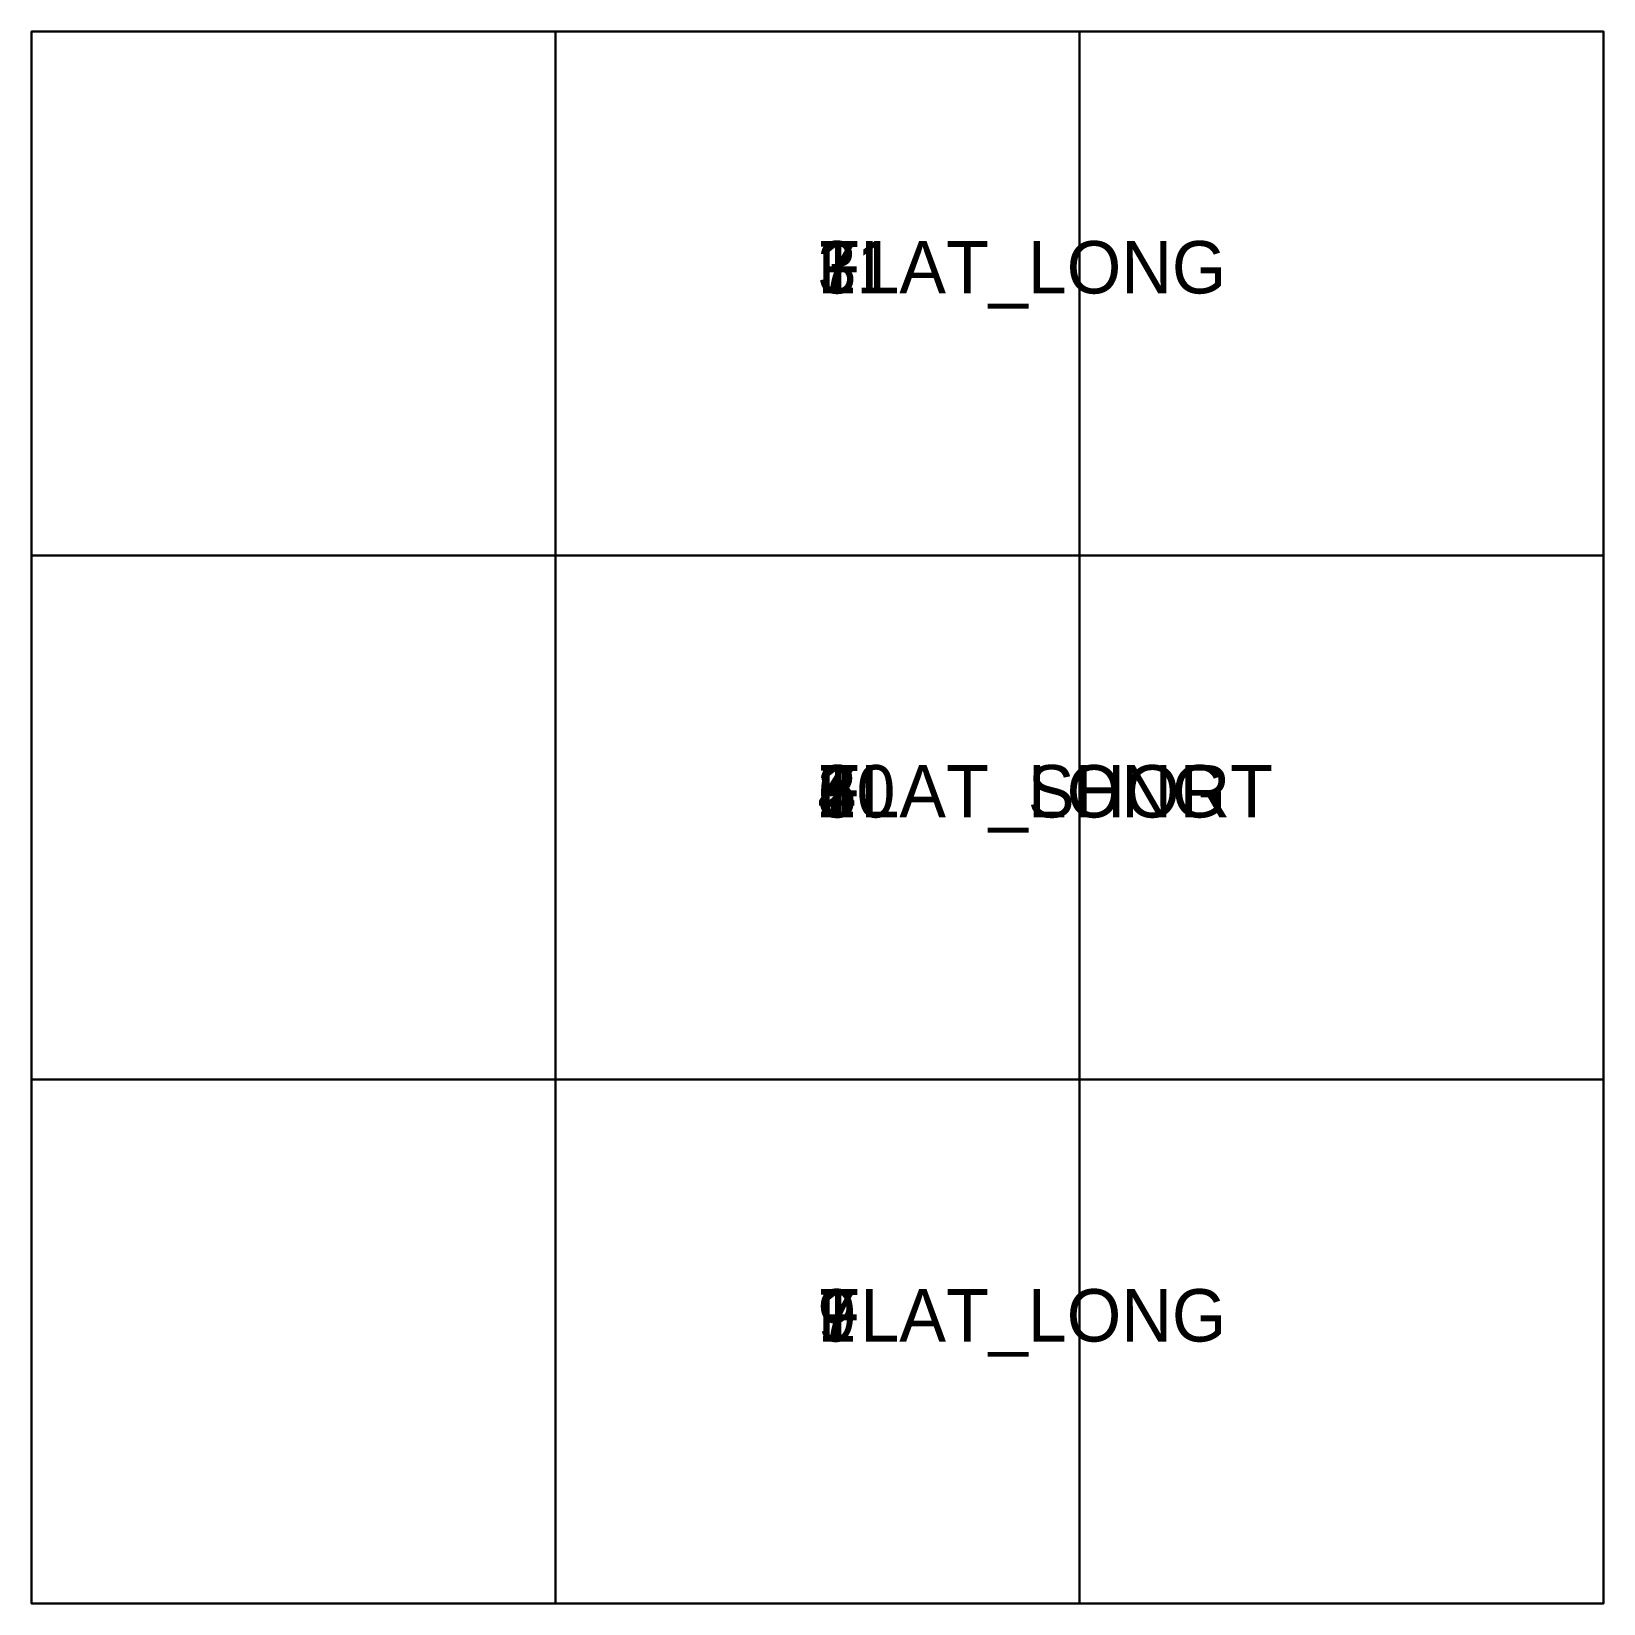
# Model space of a CAD drawing. Header units: millimetres. Extents: x -37.5 to 37.5, y -37.5 to 37.5.
import ezdxf

# ---------------------------------------------------------------- set-up
doc = ezdxf.new("R2010")
doc.units = ezdxf.units.MM
for name, color, linetype in [('STAGE_01', 7, 'Continuous'), ('STAGE_02', 7, 'Continuous'), ('STAGE_03', 7, 'Continuous'), ('STAGE_04', 7, 'Continuous'), ('STAGE_05', 7, 'Continuous'), ('STAGE_06', 7, 'Continuous'), ('STAGE_07', 7, 'Continuous')]:
    doc.layers.add(name, color=color, linetype=linetype)

# ---------------------------------------------------------------- blocks, each defined once
blk = doc.blocks.new('BASE_001_01')
for points in [[(-37.5, -12.5, -7.5), (37.5, -12.5, -7.5), (37.5, 12.5, -7.5), (-37.5, 12.5, -7.5)], [(-37.5, -12.5, 7.5), (37.5, -12.5, 7.5), (37.5, 12.5, 7.5), (-37.5, 12.5, 7.5)], [(37.5, 12.5, -7.5), (-37.5, 12.5, -7.5), (-37.5, 12.5, 7.5), (37.5, 12.5, 7.5)], [(-37.5, 12.5, -7.5), (-37.5, -12.5, -7.5), (-37.5, -12.5, 7.5), (-37.5, 12.5, 7.5)], [(37.5, -12.5, -7.5), (37.5, 12.5, -7.5), (37.5, 12.5, 7.5), (37.5, -12.5, 7.5)], [(-37.5, -12.5, -7.5), (37.5, -12.5, -7.5), (37.5, -12.5, 7.5), (-37.5, -12.5, 7.5)]]:
    blk.add_3dface(points)
for tag, p in [('SEQ', (0, 0)), ('STAGE', (0, 0, 5)), ('GRASP', (0, 0, 10))]:
    blk.add_attdef(tag, p, '', height=2.5)
blk = doc.blocks.new('BASE_001_02')
for points in [[(-37.5, -12.5, -7.5), (37.5, -12.5, -7.5), (37.5, 12.5, -7.5), (-37.5, 12.5, -7.5)], [(-37.5, -12.5, 7.5), (37.5, -12.5, 7.5), (37.5, 12.5, 7.5), (-37.5, 12.5, 7.5)], [(37.5, 12.5, -7.5), (-37.5, 12.5, -7.5), (-37.5, 12.5, 7.5), (37.5, 12.5, 7.5)], [(-37.5, 12.5, -7.5), (-37.5, -12.5, -7.5), (-37.5, -12.5, 7.5), (-37.5, 12.5, 7.5)], [(37.5, -12.5, -7.5), (37.5, 12.5, -7.5), (37.5, 12.5, 7.5), (37.5, -12.5, 7.5)], [(-37.5, -12.5, -7.5), (37.5, -12.5, -7.5), (37.5, -12.5, 7.5), (-37.5, -12.5, 7.5)]]:
    blk.add_3dface(points)
for tag, p in [('SEQ', (0, 0)), ('STAGE', (0, 0, 5)), ('GRASP', (0, 0, 10))]:
    blk.add_attdef(tag, p, '', height=2.5)
blk = doc.blocks.new('BASE_001_03')
for points in [[(-37.5, -12.5, -7.5), (37.5, -12.5, -7.5), (37.5, 12.5, -7.5), (-37.5, 12.5, -7.5)], [(-37.5, -12.5, 7.5), (37.5, -12.5, 7.5), (37.5, 12.5, 7.5), (-37.5, 12.5, 7.5)], [(37.5, 12.5, -7.5), (-37.5, 12.5, -7.5), (-37.5, 12.5, 7.5), (37.5, 12.5, 7.5)], [(-37.5, 12.5, -7.5), (-37.5, -12.5, -7.5), (-37.5, -12.5, 7.5), (-37.5, 12.5, 7.5)], [(37.5, -12.5, -7.5), (37.5, 12.5, -7.5), (37.5, 12.5, 7.5), (37.5, -12.5, 7.5)], [(-37.5, -12.5, -7.5), (37.5, -12.5, -7.5), (37.5, -12.5, 7.5), (-37.5, -12.5, 7.5)]]:
    blk.add_3dface(points)
for tag, p in [('SEQ', (0, 0)), ('STAGE', (0, 0, 5)), ('GRASP', (0, 0, 10))]:
    blk.add_attdef(tag, p, '', height=2.5)
blk = doc.blocks.new('COLUMN_001_01')
for points in [[(-37.5, -12.5, -7.5), (37.5, -12.5, -7.5), (37.5, 12.5, -7.5), (-37.5, 12.5, -7.5)], [(-37.5, -12.5, 7.5), (37.5, -12.5, 7.5), (37.5, 12.5, 7.5), (-37.5, 12.5, 7.5)], [(37.5, 12.5, -7.5), (-37.5, 12.5, -7.5), (-37.5, 12.5, 7.5), (37.5, 12.5, 7.5)], [(-37.5, 12.5, -7.5), (-37.5, -12.5, -7.5), (-37.5, -12.5, 7.5), (-37.5, 12.5, 7.5)], [(37.5, -12.5, -7.5), (37.5, 12.5, -7.5), (37.5, 12.5, 7.5), (37.5, -12.5, 7.5)], [(-37.5, -12.5, -7.5), (37.5, -12.5, -7.5), (37.5, -12.5, 7.5), (-37.5, -12.5, 7.5)]]:
    blk.add_3dface(points)
for tag, p in [('SEQ', (0, 0)), ('STAGE', (0, 0, 5)), ('GRASP', (0, 0, 10))]:
    blk.add_attdef(tag, p, '', height=2.5)
blk = doc.blocks.new('COLUMN_001_02')
for points in [[(-37.5, -12.5, -7.5), (37.5, -12.5, -7.5), (37.5, 12.5, -7.5), (-37.5, 12.5, -7.5)], [(-37.5, -12.5, 7.5), (37.5, -12.5, 7.5), (37.5, 12.5, 7.5), (-37.5, 12.5, 7.5)], [(37.5, 12.5, -7.5), (-37.5, 12.5, -7.5), (-37.5, 12.5, 7.5), (37.5, 12.5, 7.5)], [(-37.5, 12.5, -7.5), (-37.5, -12.5, -7.5), (-37.5, -12.5, 7.5), (-37.5, 12.5, 7.5)], [(37.5, -12.5, -7.5), (37.5, 12.5, -7.5), (37.5, 12.5, 7.5), (37.5, -12.5, 7.5)], [(-37.5, -12.5, -7.5), (37.5, -12.5, -7.5), (37.5, -12.5, 7.5), (-37.5, -12.5, 7.5)]]:
    blk.add_3dface(points)
for tag, p in [('SEQ', (0, 0)), ('STAGE', (0, 0, 5)), ('GRASP', (0, 0, 10))]:
    blk.add_attdef(tag, p, '', height=2.5)
blk = doc.blocks.new('COLUMN_001_03')
for points in [[(-37.5, -12.5, -7.5), (37.5, -12.5, -7.5), (37.5, 12.5, -7.5), (-37.5, 12.5, -7.5)], [(-37.5, -12.5, 7.5), (37.5, -12.5, 7.5), (37.5, 12.5, 7.5), (-37.5, 12.5, 7.5)], [(37.5, 12.5, -7.5), (-37.5, 12.5, -7.5), (-37.5, 12.5, 7.5), (37.5, 12.5, 7.5)], [(-37.5, 12.5, -7.5), (-37.5, -12.5, -7.5), (-37.5, -12.5, 7.5), (-37.5, 12.5, 7.5)], [(37.5, -12.5, -7.5), (37.5, 12.5, -7.5), (37.5, 12.5, 7.5), (37.5, -12.5, 7.5)], [(-37.5, -12.5, -7.5), (37.5, -12.5, -7.5), (37.5, -12.5, 7.5), (-37.5, -12.5, 7.5)]]:
    blk.add_3dface(points)
for tag, p in [('SEQ', (0, 0)), ('STAGE', (0, 0, 5)), ('GRASP', (0, 0, 10))]:
    blk.add_attdef(tag, p, '', height=2.5)
blk = doc.blocks.new('COLUMN_001_04')
for points in [[(-37.5, -12.5, -7.5), (37.5, -12.5, -7.5), (37.5, 12.5, -7.5), (-37.5, 12.5, -7.5)], [(-37.5, -12.5, 7.5), (37.5, -12.5, 7.5), (37.5, 12.5, 7.5), (-37.5, 12.5, 7.5)], [(37.5, 12.5, -7.5), (-37.5, 12.5, -7.5), (-37.5, 12.5, 7.5), (37.5, 12.5, 7.5)], [(-37.5, 12.5, -7.5), (-37.5, -12.5, -7.5), (-37.5, -12.5, 7.5), (-37.5, 12.5, 7.5)], [(37.5, -12.5, -7.5), (37.5, 12.5, -7.5), (37.5, 12.5, 7.5), (37.5, -12.5, 7.5)], [(-37.5, -12.5, -7.5), (37.5, -12.5, -7.5), (37.5, -12.5, 7.5), (-37.5, -12.5, 7.5)]]:
    blk.add_3dface(points)
for tag, p in [('SEQ', (0, 0)), ('STAGE', (0, 0, 5)), ('GRASP', (0, 0, 10))]:
    blk.add_attdef(tag, p, '', height=2.5)
blk = doc.blocks.new('COLUMN_001_05')
for points in [[(-37.5, -12.5, -7.5), (37.5, -12.5, -7.5), (37.5, 12.5, -7.5), (-37.5, 12.5, -7.5)], [(-37.5, -12.5, 7.5), (37.5, -12.5, 7.5), (37.5, 12.5, 7.5), (-37.5, 12.5, 7.5)], [(37.5, 12.5, -7.5), (-37.5, 12.5, -7.5), (-37.5, 12.5, 7.5), (37.5, 12.5, 7.5)], [(-37.5, 12.5, -7.5), (-37.5, -12.5, -7.5), (-37.5, -12.5, 7.5), (-37.5, 12.5, 7.5)], [(37.5, -12.5, -7.5), (37.5, 12.5, -7.5), (37.5, 12.5, 7.5), (37.5, -12.5, 7.5)], [(-37.5, -12.5, -7.5), (37.5, -12.5, -7.5), (37.5, -12.5, 7.5), (-37.5, -12.5, 7.5)]]:
    blk.add_3dface(points)
for tag, p in [('SEQ', (0, 0)), ('STAGE', (0, 0, 5)), ('GRASP', (0, 0, 10))]:
    blk.add_attdef(tag, p, '', height=2.5)
blk = doc.blocks.new('TOP_001_01')
for points in [[(-37.5, -12.5, -7.5), (37.5, -12.5, -7.5), (37.5, 12.5, -7.5), (-37.5, 12.5, -7.5)], [(-37.5, -12.5, 7.5), (37.5, -12.5, 7.5), (37.5, 12.5, 7.5), (-37.5, 12.5, 7.5)], [(37.5, 12.5, -7.5), (-37.5, 12.5, -7.5), (-37.5, 12.5, 7.5), (37.5, 12.5, 7.5)], [(-37.5, 12.5, -7.5), (-37.5, -12.5, -7.5), (-37.5, -12.5, 7.5), (-37.5, 12.5, 7.5)], [(37.5, -12.5, -7.5), (37.5, 12.5, -7.5), (37.5, 12.5, 7.5), (37.5, -12.5, 7.5)], [(-37.5, -12.5, -7.5), (37.5, -12.5, -7.5), (37.5, -12.5, 7.5), (-37.5, -12.5, 7.5)]]:
    blk.add_3dface(points)
for tag, p in [('SEQ', (0, 0)), ('STAGE', (0, 0, 5)), ('GRASP', (0, 0, 10))]:
    blk.add_attdef(tag, p, '', height=2.5)
blk = doc.blocks.new('TOP_001_02')
for points in [[(-37.5, -12.5, -7.5), (37.5, -12.5, -7.5), (37.5, 12.5, -7.5), (-37.5, 12.5, -7.5)], [(-37.5, -12.5, 7.5), (37.5, -12.5, 7.5), (37.5, 12.5, 7.5), (-37.5, 12.5, 7.5)], [(37.5, 12.5, -7.5), (-37.5, 12.5, -7.5), (-37.5, 12.5, 7.5), (37.5, 12.5, 7.5)], [(-37.5, 12.5, -7.5), (-37.5, -12.5, -7.5), (-37.5, -12.5, 7.5), (-37.5, 12.5, 7.5)], [(37.5, -12.5, -7.5), (37.5, 12.5, -7.5), (37.5, 12.5, 7.5), (37.5, -12.5, 7.5)], [(-37.5, -12.5, -7.5), (37.5, -12.5, -7.5), (37.5, -12.5, 7.5), (-37.5, -12.5, 7.5)]]:
    blk.add_3dface(points)
for tag, p in [('SEQ', (0, 0)), ('STAGE', (0, 0, 5)), ('GRASP', (0, 0, 10))]:
    blk.add_attdef(tag, p, '', height=2.5)
blk = doc.blocks.new('TOP_001_03')
for points in [[(-37.5, -12.5, -7.5), (37.5, -12.5, -7.5), (37.5, 12.5, -7.5), (-37.5, 12.5, -7.5)], [(-37.5, -12.5, 7.5), (37.5, -12.5, 7.5), (37.5, 12.5, 7.5), (-37.5, 12.5, 7.5)], [(37.5, 12.5, -7.5), (-37.5, 12.5, -7.5), (-37.5, 12.5, 7.5), (37.5, 12.5, 7.5)], [(-37.5, 12.5, -7.5), (-37.5, -12.5, -7.5), (-37.5, -12.5, 7.5), (-37.5, 12.5, 7.5)], [(37.5, -12.5, -7.5), (37.5, 12.5, -7.5), (37.5, 12.5, 7.5), (37.5, -12.5, 7.5)], [(-37.5, -12.5, -7.5), (37.5, -12.5, -7.5), (37.5, -12.5, 7.5), (-37.5, -12.5, 7.5)]]:
    blk.add_3dface(points)
for tag, p in [('SEQ', (0, 0)), ('STAGE', (0, 0, 5)), ('GRASP', (0, 0, 10))]:
    blk.add_attdef(tag, p, '', height=2.5)

msp = doc.modelspace()

# ---------------------------------------------------------------- block references
at = {"layer": 'STAGE_01'}
ref = msp.add_blockref('BASE_001_03', (0, 25, 7.5), dxfattribs=at)
ref.add_attrib('SEQ', '3', (0, 25, 7.5), dxfattribs={"height": 2.5})
ref.add_attrib('STAGE', '1', (0, 25, 7.5), dxfattribs={"height": 2.5})
ref.add_attrib('GRASP', 'FLAT_LONG', (0, 25, 7.5), dxfattribs={"height": 2.5})
ref = msp.add_blockref('BASE_001_02', (0, 0, 7.5), dxfattribs=at)
ref.add_attrib('SEQ', '2', (0, 0, 7.5), dxfattribs={"height": 2.5})
ref.add_attrib('STAGE', '1', (0, 0, 7.5), dxfattribs={"height": 2.5})
ref.add_attrib('GRASP', 'FLAT_LONG', (0, 0, 7.5), dxfattribs={"height": 2.5})
ref = msp.add_blockref('BASE_001_01', (0, -25, 7.5), dxfattribs=at)
ref.add_attrib('SEQ', '1', (0, -25, 7.5), dxfattribs={"height": 2.5})
ref.add_attrib('STAGE', '1', (0, -25, 7.5), dxfattribs={"height": 2.5})
ref.add_attrib('GRASP', 'FLAT_LONG', (0, -25, 7.5), dxfattribs={"height": 2.5})
at = {"layer": 'STAGE_02'}
ref = msp.add_blockref('COLUMN_001_01', (0, 0, 22.5), dxfattribs=dict(at, rotation=90))
ref.add_attrib('SEQ', '4', (0, 0, 22.5), dxfattribs={"height": 2.5})
ref.add_attrib('STAGE', '2', (0, 0, 22.5), dxfattribs={"height": 2.5})
ref.add_attrib('GRASP', 'FLAT_SHORT', (0, 0, 22.5), dxfattribs={"height": 2.5})
at = {"layer": 'STAGE_03'}
ref = msp.add_blockref('COLUMN_001_02', (0, 0, 37.5), dxfattribs=dict(at, rotation=90))
ref.add_attrib('SEQ', '5', (0, 0, 37.5), dxfattribs={"height": 2.5})
ref.add_attrib('STAGE', '3', (0, 0, 37.5), dxfattribs={"height": 2.5})
ref.add_attrib('GRASP', 'FLAT_SHORT', (0, 0, 37.5), dxfattribs={"height": 2.5})
at = {"layer": 'STAGE_04'}
ref = msp.add_blockref('COLUMN_001_03', (0, 0, 52.5), dxfattribs=dict(at, rotation=90))
ref.add_attrib('SEQ', '6', (0, 0, 52.5), dxfattribs={"height": 2.5})
ref.add_attrib('STAGE', '4', (0, 0, 52.5), dxfattribs={"height": 2.5})
ref.add_attrib('GRASP', 'FLAT_SHORT', (0, 0, 52.5), dxfattribs={"height": 2.5})
at = {"layer": 'STAGE_05'}
ref = msp.add_blockref('COLUMN_001_04', (0, 0, 67.5), dxfattribs=dict(at, rotation=90))
ref.add_attrib('SEQ', '7', (0, 0, 67.5), dxfattribs={"height": 2.5})
ref.add_attrib('STAGE', '5', (0, 0, 67.5), dxfattribs={"height": 2.5})
ref.add_attrib('GRASP', 'FLAT_SHORT', (0, 0, 67.5), dxfattribs={"height": 2.5})
at = {"layer": 'STAGE_06'}
ref = msp.add_blockref('COLUMN_001_05', (0, 0, 82.5), dxfattribs=dict(at, rotation=90))
ref.add_attrib('SEQ', '8', (0, 0, 82.5), dxfattribs={"height": 2.5})
ref.add_attrib('STAGE', '6', (0, 0, 82.5), dxfattribs={"height": 2.5})
ref.add_attrib('GRASP', 'FLAT_SHORT', (0, 0, 82.5), dxfattribs={"height": 2.5})
at = {"layer": 'STAGE_07'}
ref = msp.add_blockref('TOP_001_03', (0, 25, 97.5), dxfattribs=at)
ref.add_attrib('SEQ', '11', (0, 25, 97.5), dxfattribs={"height": 2.5})
ref.add_attrib('STAGE', '7', (0, 25, 97.5), dxfattribs={"height": 2.5})
ref.add_attrib('GRASP', 'FLAT_LONG', (0, 25, 97.5), dxfattribs={"height": 2.5})
ref = msp.add_blockref('TOP_001_02', (0, 0, 97.5), dxfattribs=at)
ref.add_attrib('SEQ', '10', (0, 0, 97.5), dxfattribs={"height": 2.5})
ref.add_attrib('STAGE', '7', (0, 0, 97.5), dxfattribs={"height": 2.5})
ref.add_attrib('GRASP', 'FLAT_LONG', (0, 0, 97.5), dxfattribs={"height": 2.5})
ref = msp.add_blockref('TOP_001_01', (0, -25, 97.5), dxfattribs=at)
ref.add_attrib('SEQ', '9', (0, -25, 97.5), dxfattribs={"height": 2.5})
ref.add_attrib('STAGE', '7', (0, -25, 97.5), dxfattribs={"height": 2.5})
ref.add_attrib('GRASP', 'FLAT_LONG', (0, -25, 97.5), dxfattribs={"height": 2.5})

doc.saveas('drawing.dxf')
